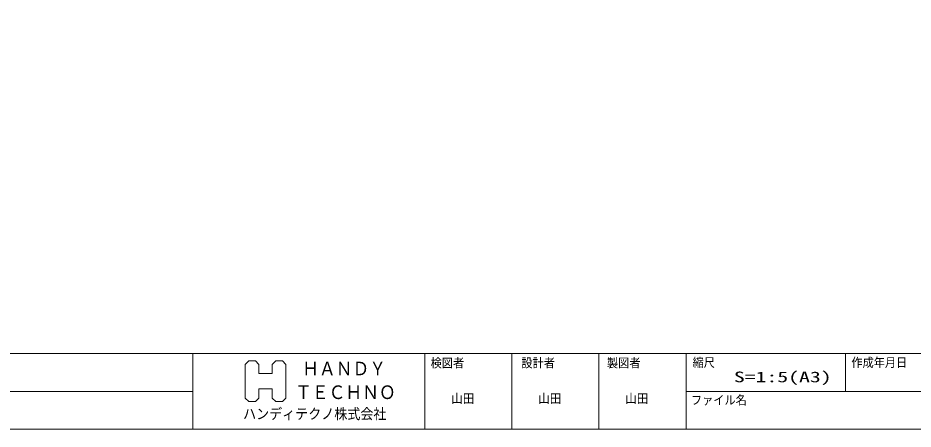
# Model space of a CAD drawing. Units: millimetres, scale not verified. Extents: x -829 to 829, y -160 to 161.
# Drawn here: x 170 to 324.2, y -160.5 to -89.7 of the extents above; entities that cross this region are included whole.
import ezdxf
from ezdxf.enums import TextEntityAlignment as Align

# ---------------------------------------------------------------- set-up
doc = ezdxf.new("R2010")
doc.units = ezdxf.units.MM
doc.header["$LTSCALE"] = 2
doc.layers.add('0-0_一般', color=4, linetype='Continuous', lineweight=9)
doc.styles.add('ＭＳ ゴシック', font='')
doc.styles.get('ＭＳ ゴシック').set_extended_font_data('MS Gothic')

# ---------------------------------------------------------------- blocks, each defined once
blk = doc.blocks.new('グループ-2-1')
at = {"layer": '0-0_一般', "color": 5}
blk.add_lwpolyline([(686.231, -262.531), (688.523, -262.531), (689.724, -263.741), (689.724, -275.321), (688.523, -276.531), (686.231, -276.531), (685.029, -275.32), (685.029, -272.152), (680.418, -272.152), (680.419, -275.321), (679.218, -276.531), (676.925, -276.531), (675.725, -275.321), (675.724, -263.741), (676.925, -262.531), (679.218, -262.531), (680.418, -263.741), (680.418, -266.91), (685.029, -266.91), (685.029, -263.741)], close=True, dxfattribs=at)
at = {"layer": '0-0_一般', "color": 7, "style": 'ＭＳ ゴシック', "width": 0.9}
for s, height, p in [('ＨＡＮＤＹ', 4.707, (695.346, -268.911)), ('ＴＥＣＨＮＯ', 4.707, (692.918, -277.071)), ('ハンディテクノ株式会社', 3.657, (674.992, -283.674))]:
    blk.add_text(s, height=height, dxfattribs=at).set_placement(p, align=Align.BOTTOM_LEFT)

msp = doc.modelspace()

# ---------------------------------------------------------------- linework, layer by layer
at = {"layer": '0-0_一般', "color": 7}
for p, q in [((200.078, -147.5), (200.078, -160.5)), ((240.078, -147.5), (240.078, -160.5)), ((255.078, -147.5), (255.078, -160.5)), ((270.078, -147.5), (270.078, -160.5)), ((285.078, -147.5), (285.078, -160.5)), ((312.578, -154), (312.578, -147.5)), ((130.078, -154), (200.078, -154)), ((285.078, -154), (340.078, -154))]:
    msp.add_line(p, q, dxfattribs=at)
at = {"layer": '0-0_一般', "color": 5}
for points in [[(10.078, 112.5), (410.078, 112.5), (410.078, -147.5), (10.078, -147.5)], [(10.078, -147.5), (410.078, -147.5), (410.078, -160.5), (10.078, -160.5)]]:
    msp.add_lwpolyline(points, close=True, dxfattribs=at)

# ---------------------------------------------------------------- block references
at = {"layer": '0-0_一般', "xscale": 0.5, "yscale": 0.5}
msp.add_blockref('グループ-2-1', (-128.728, -17.5), dxfattribs=at)

# ---------------------------------------------------------------- texts
at = {"layer": '0-0_一般', "color": 2, "style": 'ＭＳ ゴシック', "width": 0.9}
for s, p in [('縮尺', (286.204, -150.283)), ('作成年月日', (313.571, -150.275)), ('検図者', (241.076, -150.366)), ('設計者', (256.728, -150.358)), ('製図者', (271.456, -150.358)), ('ファイル名', (285.923, -156.75))]:
    msp.add_text(s, height=1.569, dxfattribs=at).set_placement(p, align=Align.BOTTOM_LEFT)
at = {"layer": '0-0_一般', "color": 7, "style": 'ＭＳ ゴシック'}
for s, height, width, p in [('S=1:5(A3)', 1.833, 1.5, (293.331, -152.984)), ('山田', 1.628, 0.9, (244.609, -156.525)), ('山田', 1.628, 0.9, (259.609, -156.525)), ('山田', 1.628, 0.9, (274.609, -156.525))]:
    msp.add_text(s, height=height, dxfattribs=dict(at, width=width)).set_placement(p, align=Align.BOTTOM_LEFT)

doc.saveas('drawing.dxf')
